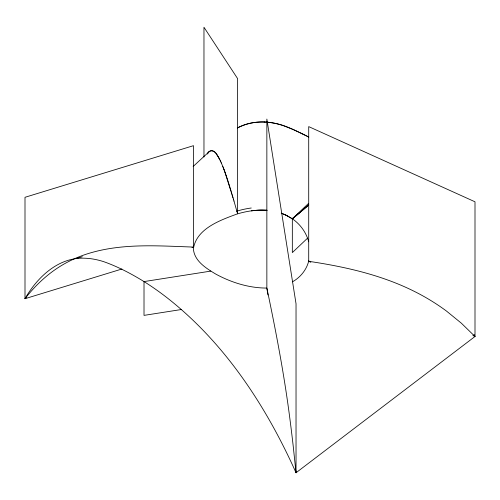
<?xml version="1.0" encoding="UTF-8"?>
<svg xmlns="http://www.w3.org/2000/svg" width="500" height="500" viewBox="0 0 500 500"><rect width="100%" height="100%" fill="white"/><g stroke="black" fill="none" stroke-linecap="round" stroke-linejoin="round"><path stroke-width="0.75" d="M251.962 210.763C246.994 211.419 242.087 212.506 237.281 213.931C220.469 220.113 196.456 228.5 193.388 248.8C194.256 261.075 206.312 268.406 215.819 274.106C231.425 282.581 248.994 288.069 266.856 288.069C276.05 331.825 284.444 375.788 290.062 420.169A213.956 24.2 85.4 0 1 293.169 445.731L296.031 472.762L475 336.5L475 201.8L308.712 126.613L308.712 261.306L310.844 262.269M308.863 260.744L308.712 261.306C346.075 266.881 383.488 275.369 417.231 292.863A194.269 157.831 9.9 0 1 446.481 311.069L461.331 323.169L475 336.5L472.869 335.531M207.481 153.744C209.513 148.713 215.5 150.863 217.131 154.994M121.906 269.006L25 298.7C37.35 277.013 58.938 256.562 85.619 258.256A124.631 71.956 60 0 1 103.987 261.762C117.494 266.55 130.262 273.212 142.487 280.637A250.875 144.844 60 0 1 173.931 303.269C228.319 348.219 267.369 408.9 296.031 472.762L296.031 303.762L266.856 119.075L266.856 288.069L267.95 294.994M207.319 154C208.388 152.037 210.6 149.812 213.019 150.938A137.438 20.025 84 0 1 215.881 153.319L218.094 156.519M25 298.7C35.731 284.862 48.8 272.669 64.088 264.006A114.244 93.263 1.7 0 1 85.844 254.331C120.544 242.869 157.556 245.863 193.475 247.075L193.475 145.675L25 197.3L25 298.7L26.15 297.825M307.525 238.2L292.331 252.587L292.331 218.787L308.65 203.331M208.819 151.994L193.131 166.5M308.744 204.8L301.794 210.869M301.406 211.194L298.062 214.031M297.756 214.294L294.738 216.806M294.119 217.319L292.337 218.781L285.831 215.062M292.337 218.775L303.438 209.45A395.356 234.062 -58.7 0 0 308.669 204.875A396.587 234.794 -58.7 0 1 292.331 218.787C300.262 224.213 306.244 232.475 308.7 241.781M292.475 281.837C298.744 278.288 303.962 272.819 306.919 266.231A58.463 44.525 21.6 0 0 308.644 261.288M237.325 127.987C253.95 118.925 274.356 120.944 291.094 128.606M237.481 127.938C245.794 123.594 255.231 121.619 264.581 121.994M191.981 247.531L193.475 247.075M75.381 258.663L82.344 256.769M210.794 271.106L144.012 281.581L144.012 315.381L181.625 309.481M251.331 210.85L256.606 210.294M252.062 210.75L253.031 210.631M253.125 210.619L254.288 210.494M254.481 210.475L255.45 210.381M255.644 210.369L257.863 210.212M256.8 210.281L259.019 210.156M258.056 210.2L260.175 210.119M259.119 210.156L264.95 210.175M260.269 210.119L261.419 210.106M261.519 210.1L262.569 210.106M262.663 210.106L263.812 210.131M263.906 210.131L266.181 210.238M265.044 210.175L266.762 210.281M266.275 210.244L267.219 210.312M281.744 213.375L281.244 213.2L287.262 215.769M281.831 213.406L282.744 213.75M282.831 213.781L285.75 215.025M291.381 128.725L294.862 130.256M295.156 130.387L298.637 131.988M299.219 132.262L302.706 133.956M303 134.1L306.2 135.725M308.481 136.925L293.206 129.519L282.956 125.5A124.631 71.956 60 0 0 264.581 121.994M306.781 136.031L308.825 137.106M217.156 155.031L219.037 158.2M218.113 156.556L219.562 159.206M219.062 158.244L219.25 158.606M219.275 158.65L220.856 161.906M219.581 159.256L219.869 159.831M220.325 160.769L220.494 161.125M474.075 334.487L475 336.5M220.8 161.781L221.337 162.987M221.294 162.881L222.9 166.719M222.794 166.45L223.512 168.281M223.144 167.338L224.006 169.575M223.562 168.406L224.55 171.038M224.081 169.769L225.019 172.325M224.65 171.306L233.487 199.35M225.094 172.531L225.512 173.713M225.588 173.925L226.056 175.269M226.15 175.556L226.5 176.575M226.625 176.938L227.019 178.119M227.144 178.494L227.587 179.85M227.638 180L228.056 181.3M228.206 181.762L228.606 183.006M228.75 183.475L229.025 184.344M229.15 184.744L229.569 186.1M229.694 186.5L230.019 187.55M230.188 188.119L230.487 189.1M230.712 189.844L231.031 190.912M231.281 191.744L231.65 193M231.869 193.756L231.969 194.094M232.194 194.85L232.537 196.038M232.731 196.719L232.981 197.569M233.4 199.031L233.975 201.044M233.944 200.931L237.619 213.831L237.619 78.631L203.969 27.237L203.969 157M295.306 468.144L296.031 472.762M236.525 211.25A59.975 40.263 -12.6 0 1 251.25 208M287.175 215.881A54.013 43.969 -19.4 0 1 292.244 218.875"/></g></svg>
